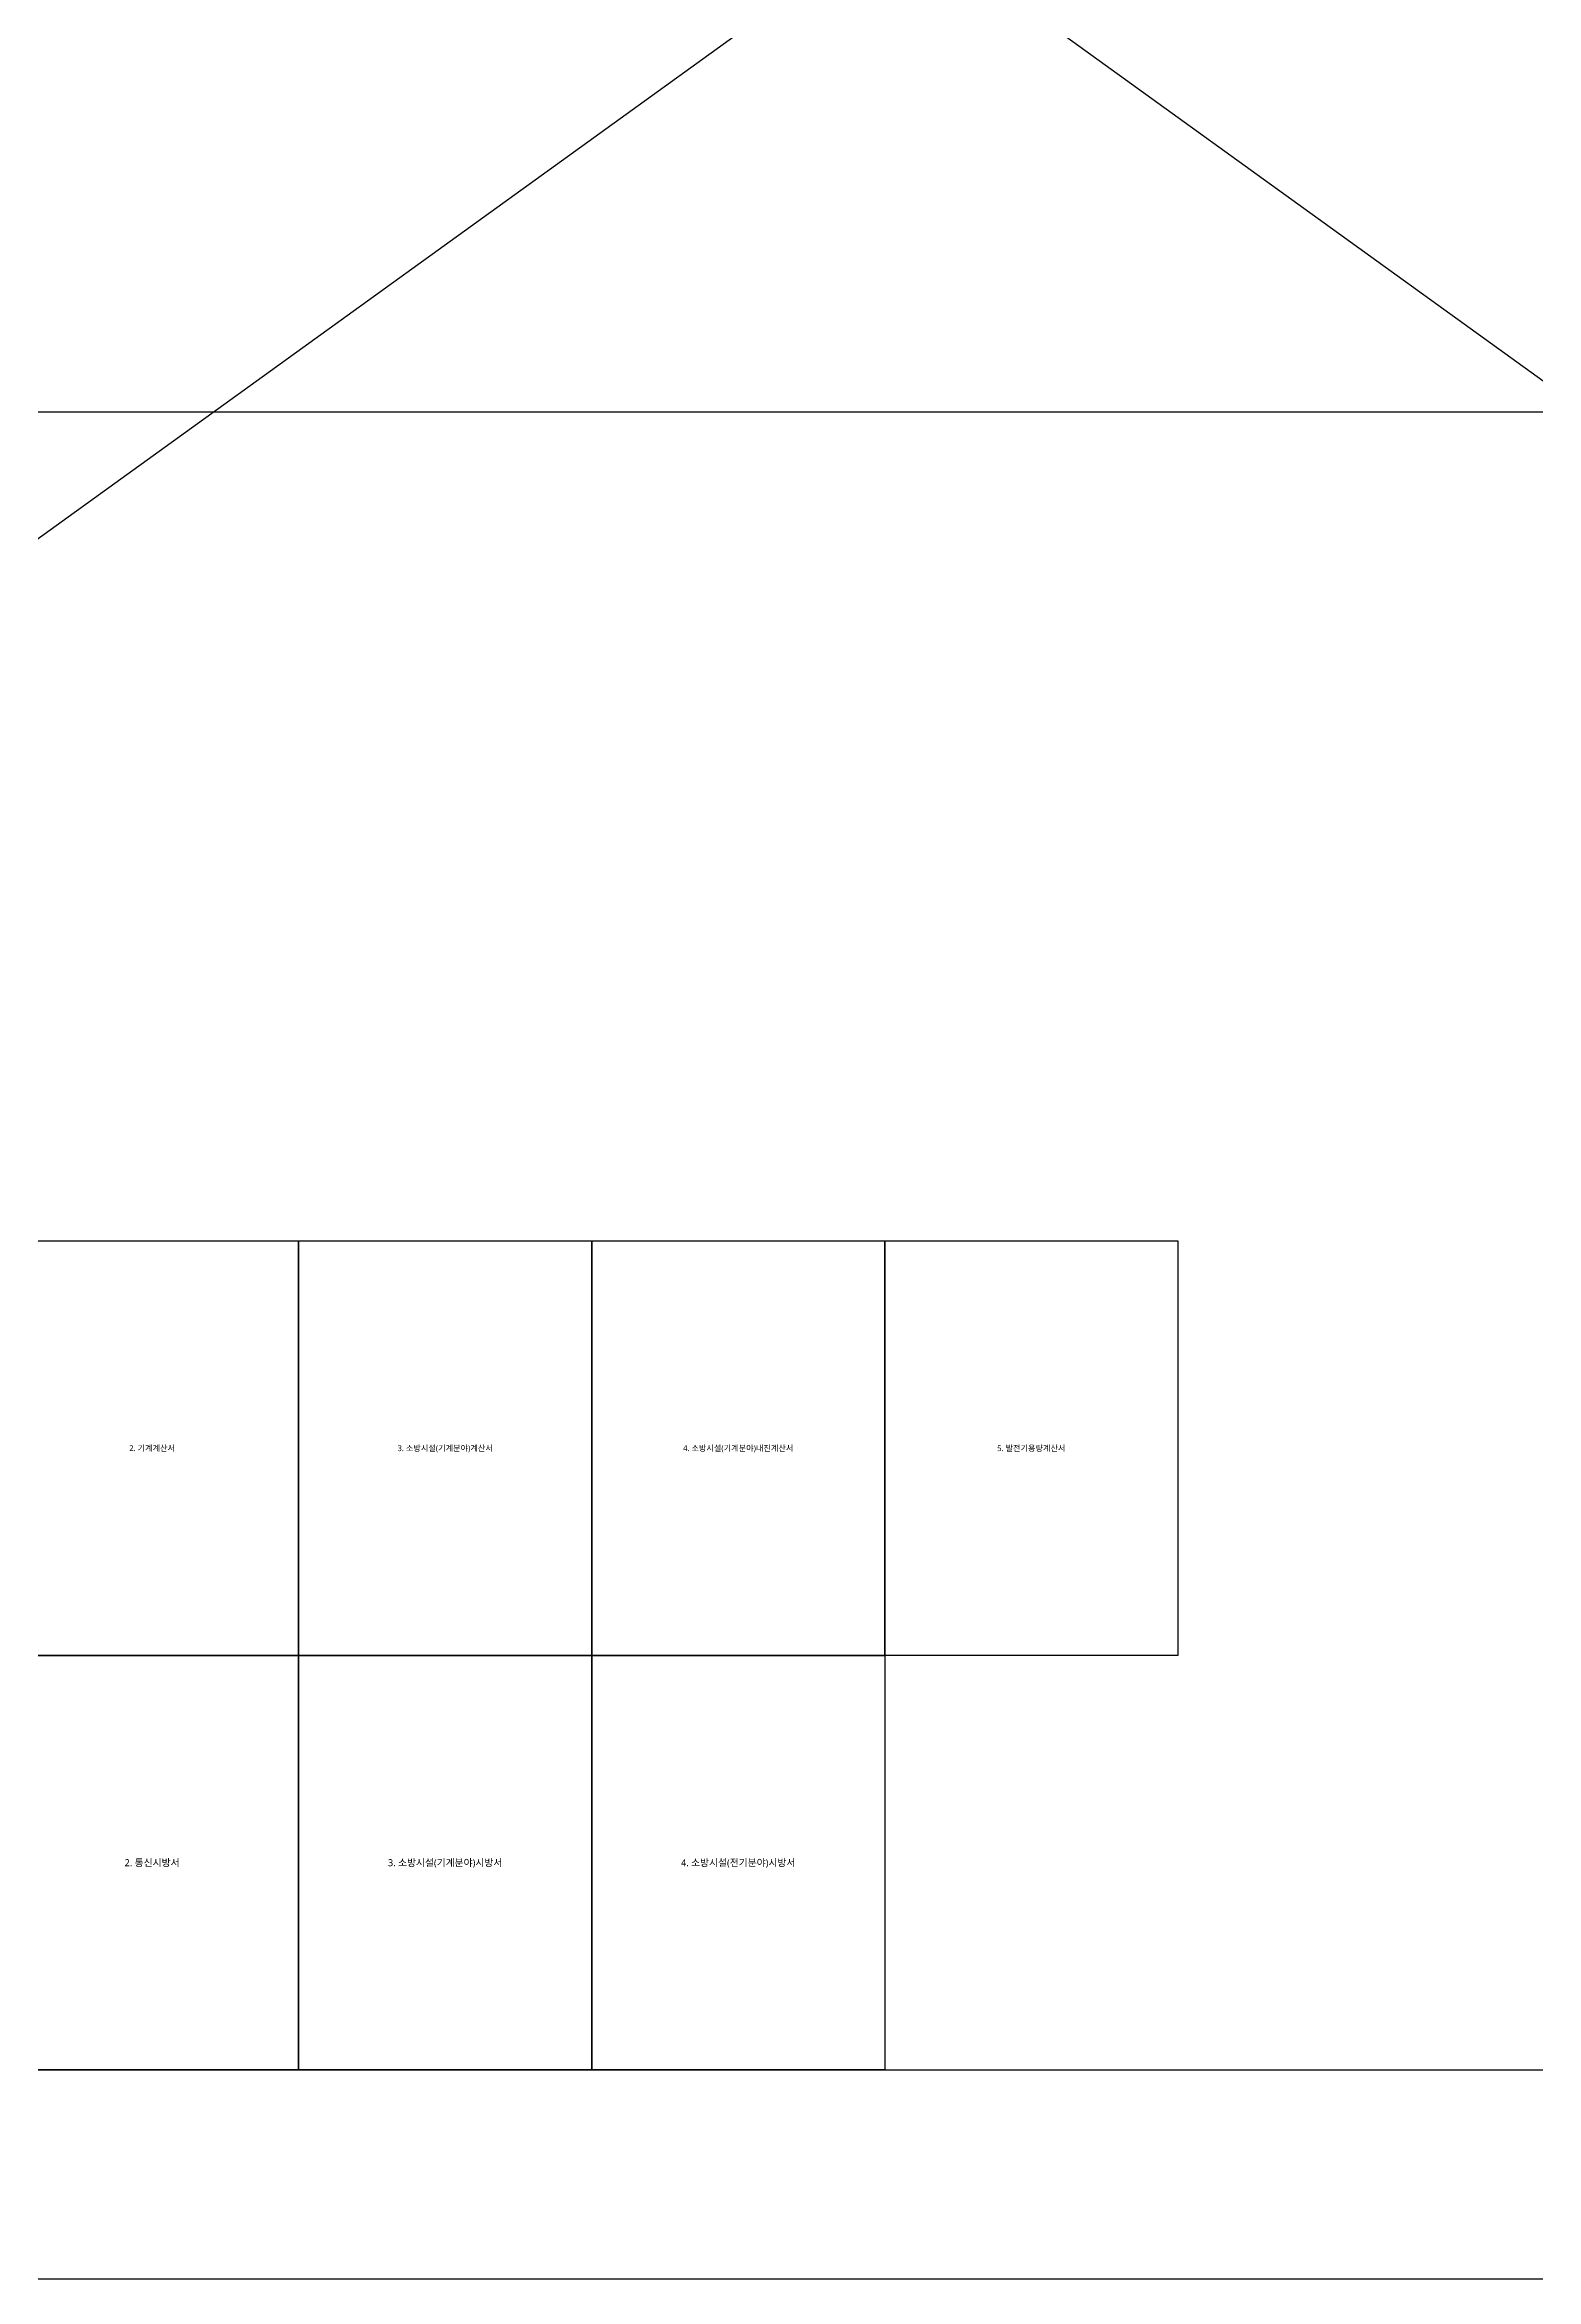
# Model space of a CAD drawing. Header units: millimetres. Extents: x 9953664 to 12293390, y 890820 to 1568026.
# Drawn here: x 10300216 to 10513995, y 890820 to 1211050 of the extents above; entities that cross this region are included whole.
import ezdxf
from ezdxf.enums import TextEntityAlignment as Align

# ---------------------------------------------------------------- set-up
doc = ezdxf.new("R2010")
doc.units = ezdxf.units.MM
doc.header["$LTSCALE"] = 200
doc.layers.get('DEFPOINTS').update_dxf_attribs({"color": 171})
doc.layers.add('SASAC 도면번호', color=6, linetype='Continuous')
doc.layers.add('text', color=3, linetype='Continuous')
doc.styles.add('나눔바른고딕', font='')
doc.styles.get('나눔바른고딕').set_extended_font_data('NanumBarunGothic')

msp = doc.modelspace()

# ---------------------------------------------------------------- linework, layer by layer
at = {"layer": 'DEFPOINTS'}
for p, q in [((10008550, 1158422), (10757760, 1158422)), ((10008550, 920822), (10757760, 920822))]:
    msp.add_line(p, q, dxfattribs=at)
for points in [[(10294613, 1039622), (10336613, 1039622), (10336613, 980222), (10294613, 980222)], [(10336613, 1039622), (10378613, 1039622), (10378613, 980222), (10336613, 980222)], [(10378613, 1039622), (10420613, 1039622), (10420613, 980222), (10378613, 980222)], [(10420613, 1039622), (10462613, 1039622), (10462613, 980222), (10420613, 980222)], [(10294613, 980222), (10336613, 980222), (10336613, 920822), (10294613, 920822)], [(10336613, 980222), (10378613, 980222), (10378613, 920822), (10336613, 920822)], [(10378613, 980222), (10420613, 980222), (10420613, 920822), (10378613, 920822)]]:
    msp.add_lwpolyline(points, close=True, dxfattribs=at)
at = {"layer": 'SASAC 도면번호', "ltscale": 10}
for p, q in [((9953664, 890820), (10891863, 1568026)), ((9953664, 1568026), (10891863, 890820))]:
    msp.add_line(p, q, dxfattribs=at)
msp.add_lwpolyline([(9953664, 1568026), (10891863, 1568026), (10891863, 890820), (9953664, 890820)], close=True, dxfattribs=at)

# ---------------------------------------------------------------- texts
at = {"layer": 'text', "style": '나눔바른고딕'}
for s, height, p in [('2. 기계계산서', 833.3, (10315613, 1009922)), ('3. 소방시설(기계분야)계산서', 833.33, (10357613, 1009922)), ('4. 소방시설(기계분야)내진계산서', 833.33, (10399613, 1009922)), ('5. 발전기용량계산서', 833.33, (10441613, 1009922)), ('2. 통신시방서', 1000, (10315613, 950522)), ('3. 소방시설(기계분야)시방서', 1000, (10357613, 950522)), ('4. 소방시설(전기분야)시방서', 1000, (10399613, 950522))]:
    msp.add_text(s, height=height, dxfattribs=at).set_placement(p, align=Align.MIDDLE_CENTER)

doc.saveas('drawing.dxf')
